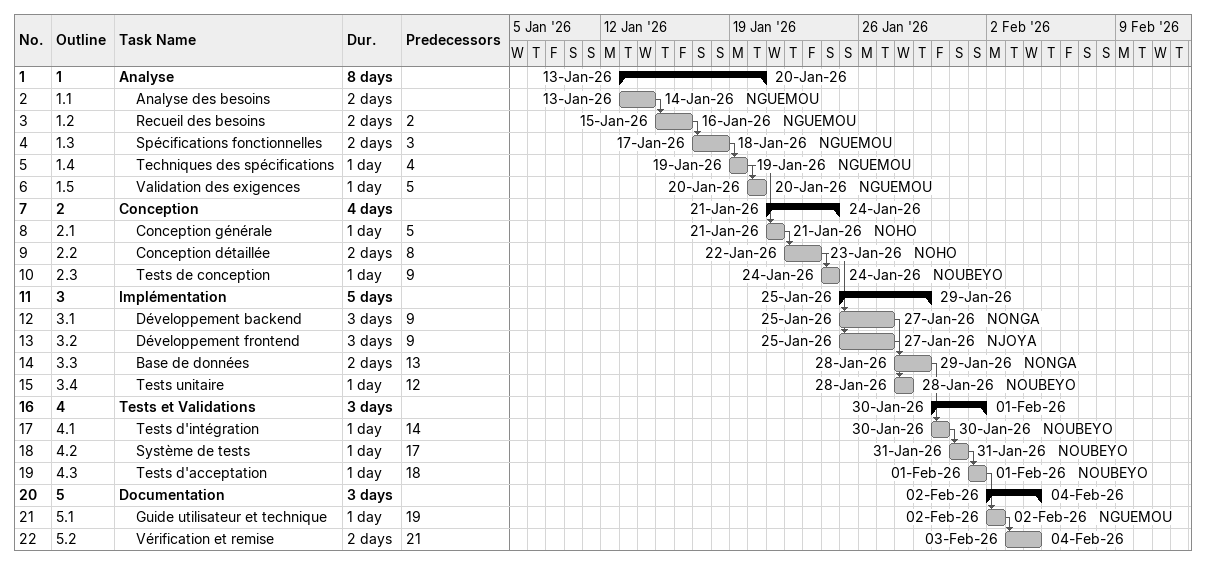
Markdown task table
| ID | WBS | Task | Duration | Start | Finish | Predecessors | Resources |
|---|---|---|---|---|---|---|---|
| 1 | 1 | **Analyse** | 8d | 2026-01-13 | 2026-01-20 |  |  |
| 2 | 1.1 | Analyse des besoins | 2d | 2026-01-13 | 2026-01-14 |  | NGUEMOU |
| 3 | 1.2 | Recueil des besoins | 2d | 2026-01-15 | 2026-01-16 | 2 | NGUEMOU |
| 4 | 1.3 | Spécifications fonctionnelles | 2d | 2026-01-17 | 2026-01-18 | 3 | NGUEMOU |
| 5 | 1.4 | Techniques des spécifications | 1d | 2026-01-19 | 2026-01-19 | 4 | NGUEMOU |
| 6 | 1.5 | Validation des exigences | 1d | 2026-01-20 | 2026-01-20 | 5 | NGUEMOU |
| 7 | 2 | **Conception** | 4d | 2026-01-21 | 2026-01-24 |  |  |
| 8 | 2.1 | Conception générale | 1d | 2026-01-21 | 2026-01-21 | 5 | NOHO |
| 9 | 2.2 | Conception détaillée | 2d | 2026-01-22 | 2026-01-23 | 8 | NOHO |
| 10 | 2.3 | Tests de conception | 1d | 2026-01-24 | 2026-01-24 | 9 | NOUBEYO |
| 11 | 3 | **Implémentation** | 5d | 2026-01-25 | 2026-01-29 |  |  |
| 12 | 3.1 | Développement backend | 3d | 2026-01-25 | 2026-01-27 | 9 | NONGA |
| 13 | 3.2 | Développement frontend | 3d | 2026-01-25 | 2026-01-27 | 9 | NJOYA |
| 14 | 3.3 | Base de données | 2d | 2026-01-28 | 2026-01-29 | 13 | NONGA |
| 15 | 3.4 | Tests unitaire | 1d | 2026-01-28 | 2026-01-28 | 12 | NOUBEYO |
| 16 | 4 | **Tests et Validations** | 3d | 2026-01-30 | 2026-02-01 |  |  |
| 17 | 4.1 | Tests d'intégration | 1d | 2026-01-30 | 2026-01-30 | 14 | NOUBEYO |
| 18 | 4.2 | Système de tests | 1d | 2026-01-31 | 2026-01-31 | 17 | NOUBEYO |
| 19 | 4.3 | Tests d'acceptation | 1d | 2026-02-01 | 2026-02-01 | 18 | NOUBEYO |
| 20 | 5 | **Documentation** | 3d | 2026-02-02 | 2026-02-04 |  |  |
| 21 | 5.1 | Guide utilisateur et technique | 1d | 2026-02-02 | 2026-02-02 | 19 | NGUEMOU |
| 22 | 5.2 | Vérification et remise | 2d | 2026-02-03 | 2026-02-04 | 21 |  |
